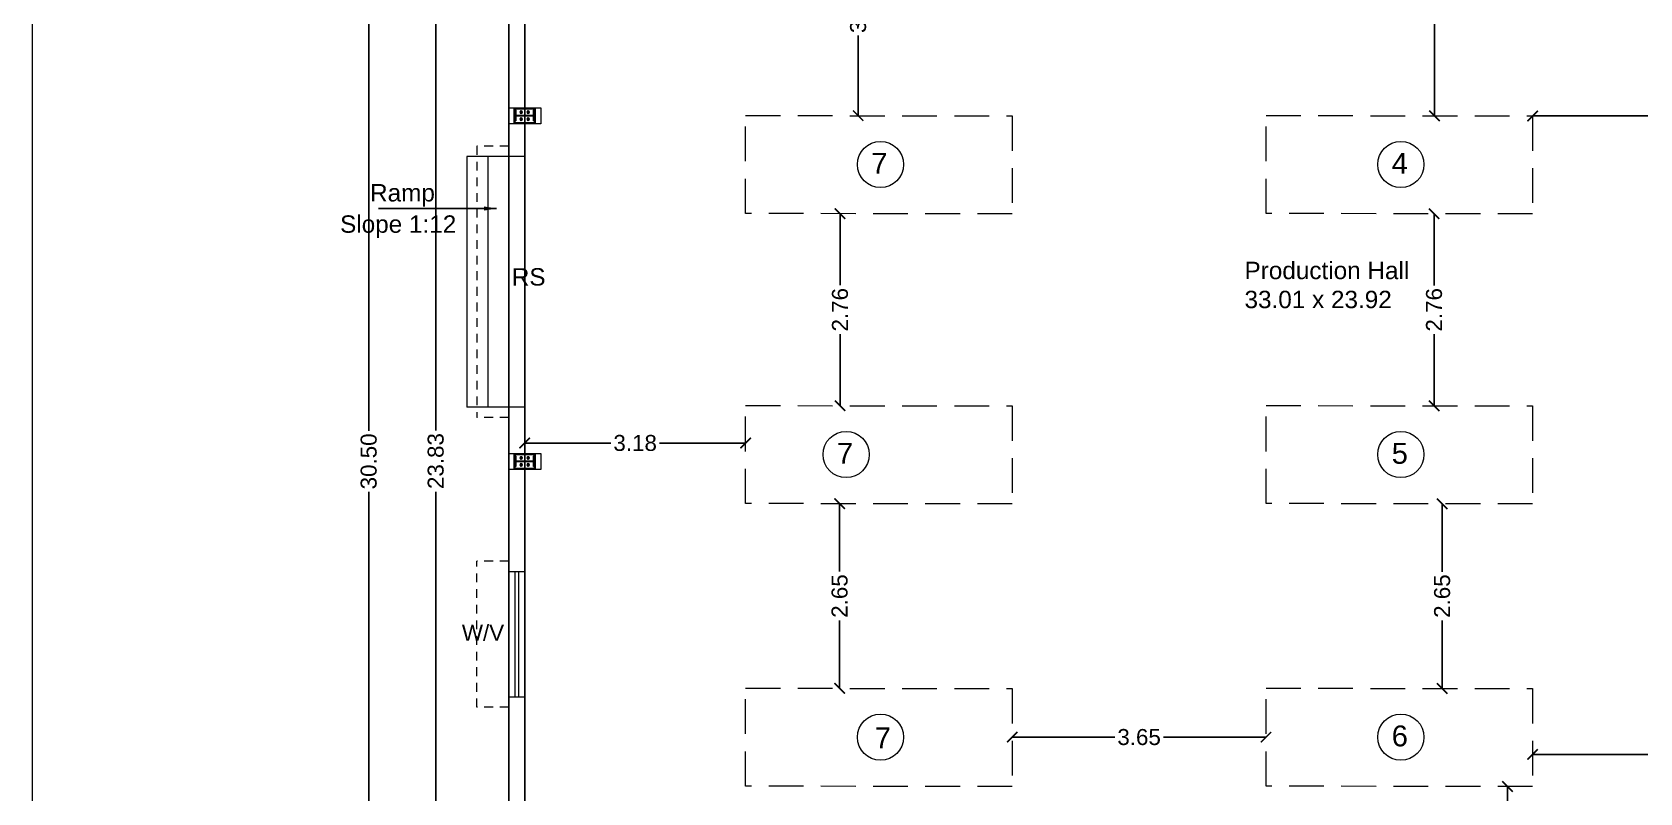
# Model space of a CAD drawing. Header units: metres. Extents: x 1521 to 1862, y -130 to 121.
# Drawn here: x 1520.51 to 1543.62, y -39.57 to -28.64 of the extents above; entities that cross this region are included whole.
import ezdxf

# ---------------------------------------------------------------- set-up
doc = ezdxf.new("R2010")
doc.units = ezdxf.units.M
doc.header["$MEASUREMENT"] = 0
doc.linetypes.add('CENTER2', pattern=[1.125, 0.75, -0.125, 0.125, -0.125])
doc.linetypes.add('DASHED2', pattern=[0.375, 0.25, -0.125])
doc.layers.get('DEFPOINTS').update_dxf_attribs({"lineweight": 9})
doc.layers.add('A-WALL', color=250, linetype='Continuous', lineweight=30)
doc.layers.add('BLK_1_FLR_0_BLT_UP_AREA', color=45, linetype='Continuous', plot=False)
for name, color, linetype in [('center', 252, 'CENTER2'), ('Steel', 1, 'Continuous'), ('WIN', 252, 'Continuous'), ('WORKSHOP_AREA', 4, 'Continuous')]:
    doc.layers.add(name, color=color, linetype=linetype)
doc.styles.add('1', font='arial.ttf', dxfattribs={"height": 0.5})
doc.styles.add('2', font='arial.ttf', dxfattribs={"height": 0.23})
doc.styles.get("Standard").update_dxf_attribs({"font": 'arial.ttf'})
doc.dimstyles.new('1', dxfattribs={"dimscale": 0, "dimtxt": 0.23, "dimasz": 0.18, "dimexe": 3, "dimexo": 0, "dimgap": 0.01, "dimtad": 1, "dimzin": 1, "dimdsep": 46, "dimtxsty": '1', "dimblk": 'ARCHTICK', "dimcen": 0.01, "dimse1": 1, "dimse2": 1, "dimclrd": 256, "dimclre": 256, "dimclrt": 256, "dimadec": 0, "dimazin": 0, "dimtfac": 1, "dimtmove": 2, "dimatfit": 3, "dimfxl": 0, "dimtolj": 1, "dimtzin": 0, "dimarcsym": 0})
doc.dimstyles.new('100', dxfattribs={"dimtxt": 0.23, "dimasz": 0.15, "dimexe": 3, "dimexo": 0, "dimgap": 0.05, "dimtad": 0, "dimzin": 1, "dimdsep": 46, "dimtxsty": '2', "dimblk1": 'ARCHTICK', "dimblk2": 'ARCHTICK', "dimsah": 1, "dimcen": 0.1, "dimse1": 1, "dimse2": 1, "dimclrd": 251, "dimclre": 256, "dimclrt": 256, "dimadec": 0, "dimazin": 1, "dimtfac": 1, "dimtmove": 2, "dimatfit": 0, "dimfxl": 0, "dimtolj": 2, "dimtzin": 0, "dimarcsym": 0})

# ---------------------------------------------------------------- blocks, each defined once
blk = doc.blocks.new('wc')
at = {"ltscale": 0.2}
for p, q in [((66007, 38688), (66043, 38688)), ((66025, 38670), (66025, 38706)), ((66025, 38570), (66025, 38606)), ((66107, 38688), (66143, 38688)), ((66125, 38670), (66125, 38706)), ((66125, 38570), (66125, 38606)), ((66007, 38588), (66043, 38588)), ((66107, 38588), (66143, 38588))]:
    blk.add_line(p, q, dxfattribs=at)
blk.add_lwpolyline([(65925, 38738), (66225, 38738), (66225, 38538), (65925, 38538)], close=True, dxfattribs=at)
for centre in [(66025, 38688), (66025, 38588), (66125, 38688), (66125, 38588)]:
    blk.add_circle(centre, 13, dxfattribs=at)
at = {"layer": 'center'}
blk.add_line((66143, 38638), (66007, 38638), dxfattribs=at)
blk.add_line((66143, 38638), (66007, 38638), dxfattribs=at)
blk.add_line((66143, 38638), (66007, 38638), dxfattribs=at)
at = {"layer": 'Steel'}
for points in [[(65950, 38713), (65944, 38713), (65944, 38563), (65950, 38563), (65950, 38713)], [(65950, 38713), (65944, 38713), (65944, 38563), (65950, 38563), (65950, 38713)], [(65950, 38713), (65944, 38713), (65944, 38563), (65950, 38563), (65950, 38713)], [(66200, 38641), (66200, 38636), (65950, 38636), (65950, 38641), (66200, 38641)], [(66200, 38641), (66200, 38636), (65950, 38636), (65950, 38641), (66200, 38641)], [(66200, 38641), (66200, 38636), (65950, 38636), (65950, 38641), (66200, 38641)], [(66200, 38713), (66206, 38713), (66206, 38563), (66200, 38563), (66200, 38713)], [(66200, 38713), (66206, 38713), (66206, 38563), (66200, 38563), (66200, 38713)], [(66200, 38713), (66206, 38713), (66206, 38563), (66200, 38563), (66200, 38713)]]:
    blk.add_lwpolyline(points, dxfattribs=at)
blk = doc.blocks.new('_ARCHTICK')
at = {"color": 0, "linetype": 'ByBlock', "const_width": 0.15}
blk.add_lwpolyline([(-0.5, -0.5), (0.5, 0.5)], dxfattribs=at)
blk = doc.blocks.new('*D362')
at = {"color": 251, "lineweight": -2}
for p, q in [((1526.314, -22.891), (1526.314, -34.366)), ((1526.314, -46.721), (1526.314, -35.246))]:
    blk.add_line(p, q, dxfattribs=at)
at = {"layer": 'DEFPOINTS', "color": 0}
for p in [(1526.314, -22.891), (1528.502, -22.891), (1530.702, -46.721)]:
    blk.add_point(p, dxfattribs=at)
at = {"color": 251, "lineweight": -2, "xscale": 0.15, "yscale": 0.15, "zscale": 0.15}
for p, rotation in [((1526.314, -22.891), 90), ((1526.314, -46.721), 270)]:
    blk.add_blockref('_ARCHTICK', p, dxfattribs=dict(at, rotation=rotation))
at = {"insert": (1526.314, -34.806), "char_height": 0.23, "attachment_point": 5, "rotation": 90, "style": '2'}
blk.add_mtext('\\A2;23.83', dxfattribs=at)
blk = doc.blocks.new('*D368')
at = {"color": 251, "lineweight": -2}
for p, q in [((1525.351, -19.561), (1525.351, -34.374)), ((1525.351, -50.061), (1525.351, -35.249))]:
    blk.add_line(p, q, dxfattribs=at)
at = {"layer": 'DEFPOINTS', "color": 0}
for p in [(1525.351, -19.561), (1527.362, -19.561), (1527.362, -50.061)]:
    blk.add_point(p, dxfattribs=at)
at = {"color": 251, "lineweight": -2, "xscale": 0.15, "yscale": 0.15, "zscale": 0.15}
for p, rotation in [((1525.351, -19.561), 90), ((1525.351, -50.061), 270)]:
    blk.add_blockref('_ARCHTICK', p, dxfattribs=dict(at, rotation=rotation))
at = {"insert": (1525.351, -34.811), "char_height": 0.23, "attachment_point": 5, "rotation": 90, "style": '2'}
blk.add_mtext('\\A2;30.50', dxfattribs=at)
blk = doc.blocks.new('*D375')
at = {"layer": 'DEFPOINTS', "color": 0}
for p in [(1532.385, -26.841), (1532.381, -29.842), (1532.385, -29.842)]:
    blk.add_point(p, dxfattribs=at)
at = {"layer": 'WIN', "color": 251, "lineweight": -2}
for p, q in [((1532.385, -26.841), (1532.385, -27.993)), ((1532.385, -29.842), (1532.385, -28.69))]:
    blk.add_line(p, q, dxfattribs=at)
at = {"layer": 'WIN', "color": 251, "lineweight": -2, "xscale": 0.15, "yscale": 0.15, "zscale": 0.15}
for p, rotation in [((1532.385, -26.841), 90), ((1532.385, -29.842), 270)]:
    blk.add_blockref('_ARCHTICK', p, dxfattribs=dict(at, rotation=rotation))
at = {"layer": 'WIN', "insert": (1532.385, -28.342), "char_height": 0.23, "attachment_point": 5, "rotation": 90, "style": '2'}
blk.add_mtext('\\A2;3.00', dxfattribs=at)
blk = doc.blocks.new('*D376')
at = {"layer": 'DEFPOINTS', "color": 0}
for p in [(1532.125, -31.25), (1532.121, -34.011), (1532.125, -34.011)]:
    blk.add_point(p, dxfattribs=at)
at = {"layer": 'WIN', "color": 251, "lineweight": -2}
for p, q in [((1532.125, -31.25), (1532.125, -32.28)), ((1532.125, -34.011), (1532.125, -32.981))]:
    blk.add_line(p, q, dxfattribs=at)
at = {"layer": 'WIN', "color": 251, "lineweight": -2, "xscale": 0.15, "yscale": 0.15, "zscale": 0.15}
for p, rotation in [((1532.125, -31.25), 90), ((1532.125, -34.011), 270)]:
    blk.add_blockref('_ARCHTICK', p, dxfattribs=dict(at, rotation=rotation))
at = {"layer": 'WIN', "insert": (1532.125, -32.631), "char_height": 0.23, "attachment_point": 5, "rotation": 90, "style": '2'}
blk.add_mtext('\\A2;2.76', dxfattribs=at)
blk = doc.blocks.new('*D377')
at = {"layer": 'DEFPOINTS', "color": 0}
for p in [(1532.119, -35.419), (1532.115, -38.072), (1532.119, -38.072)]:
    blk.add_point(p, dxfattribs=at)
at = {"layer": 'WIN', "color": 251, "lineweight": -2}
for p, q in [((1532.119, -35.419), (1532.119, -36.394)), ((1532.119, -38.072), (1532.119, -37.097))]:
    blk.add_line(p, q, dxfattribs=at)
at = {"layer": 'WIN', "color": 251, "lineweight": -2, "xscale": 0.15, "yscale": 0.15, "zscale": 0.15}
for p, rotation in [((1532.119, -35.419), 90), ((1532.119, -38.072), 270)]:
    blk.add_blockref('_ARCHTICK', p, dxfattribs=dict(at, rotation=rotation))
at = {"layer": 'WIN', "insert": (1532.119, -36.746), "char_height": 0.23, "attachment_point": 5, "rotation": 90, "style": '2'}
blk.add_mtext('\\A2;2.65', dxfattribs=at)
blk = doc.blocks.new('*D378')
at = {"layer": 'DEFPOINTS', "color": 0}
for p in [(1534.6, -38.78), (1538.247, -38.774), (1538.247, -38.774)]:
    blk.add_point(p, dxfattribs=at)
at = {"layer": 'WIN', "color": 251, "lineweight": -2}
for p, q in [((1534.6, -38.774), (1536.074, -38.774)), ((1538.247, -38.774), (1536.773, -38.774))]:
    blk.add_line(p, q, dxfattribs=at)
at = {"layer": 'WIN', "color": 251, "lineweight": -2, "xscale": 0.15, "yscale": 0.15, "zscale": 0.15, "rotation": 180}
blk.add_blockref('_ARCHTICK', (1534.6, -38.774), dxfattribs=at)
at = {"layer": 'WIN', "color": 251, "lineweight": -2, "xscale": 0.15, "yscale": 0.15, "zscale": 0.15}
blk.add_blockref('_ARCHTICK', (1538.247, -38.774), dxfattribs=at)
at = {"layer": 'WIN', "insert": (1536.423, -38.774), "char_height": 0.23, "attachment_point": 5, "style": '2'}
blk.add_mtext('\\A2;3.65', dxfattribs=at)
blk = doc.blocks.new('*D379')
at = {"layer": 'DEFPOINTS', "color": 0}
for p in [(1541.711, -39.484), (1534.904, -49.831), (1541.718, -49.831)]:
    blk.add_point(p, dxfattribs=at)
at = {"layer": 'WIN', "color": 251, "lineweight": -2}
for p, q in [((1541.718, -39.484), (1541.718, -44.23)), ((1541.718, -49.831), (1541.718, -45.086))]:
    blk.add_line(p, q, dxfattribs=at)
at = {"layer": 'WIN', "color": 251, "lineweight": -2, "xscale": 0.15, "yscale": 0.15, "zscale": 0.15}
for p, rotation in [((1541.718, -39.484), 90), ((1541.718, -49.831), 270)]:
    blk.add_blockref('_ARCHTICK', p, dxfattribs=dict(at, rotation=rotation))
at = {"layer": 'WIN', "insert": (1541.718, -44.658), "char_height": 0.23, "attachment_point": 5, "rotation": 90, "style": '2'}
blk.add_mtext('\\A2;10.35', dxfattribs=at)
blk = doc.blocks.new('*D380')
at = {"layer": 'DEFPOINTS', "color": 0}
for p in [(1540.779, -35.421), (1540.783, -35.421), (1540.779, -38.074)]:
    blk.add_point(p, dxfattribs=at)
at = {"layer": 'WIN', "color": 251, "lineweight": -2}
for p, q in [((1540.779, -35.421), (1540.779, -36.396)), ((1540.779, -38.074), (1540.779, -37.099))]:
    blk.add_line(p, q, dxfattribs=at)
at = {"layer": 'WIN', "color": 251, "lineweight": -2, "xscale": 0.15, "yscale": 0.15, "zscale": 0.15}
for p, rotation in [((1540.779, -35.421), 90), ((1540.779, -38.074), 270)]:
    blk.add_blockref('_ARCHTICK', p, dxfattribs=dict(at, rotation=rotation))
at = {"layer": 'WIN', "insert": (1540.779, -36.747), "char_height": 0.23, "attachment_point": 5, "rotation": 90, "style": '2'}
blk.add_mtext('\\A2;2.65', dxfattribs=at)
blk = doc.blocks.new('*D381')
at = {"layer": 'DEFPOINTS', "color": 0}
for p in [(1540.663, -31.252), (1540.789, -31.252), (1540.785, -34.012)]:
    blk.add_point(p, dxfattribs=at)
at = {"layer": 'WIN', "color": 251, "lineweight": -2}
for p, q in [((1540.663, -31.252), (1540.663, -32.282)), ((1540.663, -34.012), (1540.663, -32.983))]:
    blk.add_line(p, q, dxfattribs=at)
at = {"layer": 'WIN', "color": 251, "lineweight": -2, "xscale": 0.15, "yscale": 0.15, "zscale": 0.15}
for p, rotation in [((1540.663, -31.252), 90), ((1540.663, -34.012), 270)]:
    blk.add_blockref('_ARCHTICK', p, dxfattribs=dict(at, rotation=rotation))
at = {"layer": 'WIN', "insert": (1540.663, -32.632), "char_height": 0.23, "attachment_point": 5, "rotation": 90, "style": '2'}
blk.add_mtext('\\A2;2.76', dxfattribs=at)
blk = doc.blocks.new('*D348')
at = {"layer": 'DEFPOINTS', "color": 0}
for p in [(1540.669, -23.976), (1540.678, -23.976), (1540.669, -29.844)]:
    blk.add_point(p, dxfattribs=at)
at = {"layer": 'WIN', "color": 251, "lineweight": -2}
for p, q in [((1540.669, -23.976), (1540.669, -26.561)), ((1540.669, -29.844), (1540.669, -27.258))]:
    blk.add_line(p, q, dxfattribs=at)
at = {"layer": 'WIN', "color": 251, "lineweight": -2, "xscale": 0.15, "yscale": 0.15, "zscale": 0.15}
for p, rotation in [((1540.669, -23.976), 90), ((1540.669, -29.844), 270)]:
    blk.add_blockref('_ARCHTICK', p, dxfattribs=dict(at, rotation=rotation))
at = {"layer": 'WIN', "insert": (1540.669, -26.91), "char_height": 0.23, "attachment_point": 5, "rotation": 90, "style": '2'}
blk.add_mtext('\\A2;5.87', dxfattribs=at)
blk = doc.blocks.new('*D349')
at = {"layer": 'DEFPOINTS', "color": 0}
for p in [(1542.079, -29.846), (1542.079, -29.846), (1546.442, -29.844)]:
    blk.add_point(p, dxfattribs=at)
at = {"layer": 'WIN', "color": 251, "lineweight": -2}
for p, q in [((1542.079, -29.846), (1543.907, -29.846)), ((1546.442, -29.846), (1544.614, -29.846))]:
    blk.add_line(p, q, dxfattribs=at)
at = {"layer": 'WIN', "color": 251, "lineweight": -2, "xscale": 0.15, "yscale": 0.15, "zscale": 0.15, "rotation": 180}
blk.add_blockref('_ARCHTICK', (1542.079, -29.846), dxfattribs=at)
at = {"layer": 'WIN', "color": 251, "lineweight": -2, "xscale": 0.15, "yscale": 0.15, "zscale": 0.15}
blk.add_blockref('_ARCHTICK', (1546.442, -29.846), dxfattribs=at)
at = {"layer": 'WIN', "insert": (1544.26, -29.846), "char_height": 0.23, "attachment_point": 5, "style": '2'}
blk.add_mtext('\\A2;4.36', dxfattribs=at)
blk = doc.blocks.new('*D350')
at = {"layer": 'DEFPOINTS', "color": 0}
for p in [(1542.079, -39.023), (1542.079, -39.023), (1546.442, -39.023)]:
    blk.add_point(p, dxfattribs=at)
at = {"layer": 'WIN', "color": 251, "lineweight": -2}
for p, q in [((1542.079, -39.023), (1543.907, -39.023)), ((1546.442, -39.023), (1544.614, -39.023))]:
    blk.add_line(p, q, dxfattribs=at)
at = {"layer": 'WIN', "color": 251, "lineweight": -2, "xscale": 0.15, "yscale": 0.15, "zscale": 0.15, "rotation": 180}
blk.add_blockref('_ARCHTICK', (1542.079, -39.023), dxfattribs=at)
at = {"layer": 'WIN', "color": 251, "lineweight": -2, "xscale": 0.15, "yscale": 0.15, "zscale": 0.15}
blk.add_blockref('_ARCHTICK', (1546.442, -39.023), dxfattribs=at)
at = {"layer": 'WIN', "insert": (1544.26, -39.023), "char_height": 0.23, "attachment_point": 5, "style": '2'}
blk.add_mtext('\\A2;4.36', dxfattribs=at)
blk = doc.blocks.new('*D357')
at = {"layer": 'DEFPOINTS', "color": 0}
for p in [(1527.592, -34.479), (1527.592, -34.547), (1530.768, -34.479)]:
    blk.add_point(p, dxfattribs=at)
at = {"layer": 'WIN', "color": 251, "lineweight": -2}
for p, q in [((1527.592, -34.547), (1528.831, -34.547)), ((1530.768, -34.547), (1529.529, -34.547))]:
    blk.add_line(p, q, dxfattribs=at)
at = {"layer": 'WIN', "color": 251, "lineweight": -2, "xscale": 0.15, "yscale": 0.15, "zscale": 0.15, "rotation": 180}
blk.add_blockref('_ARCHTICK', (1527.592, -34.547), dxfattribs=at)
at = {"layer": 'WIN', "color": 251, "lineweight": -2, "xscale": 0.15, "yscale": 0.15, "zscale": 0.15}
blk.add_blockref('_ARCHTICK', (1530.768, -34.547), dxfattribs=at)
at = {"layer": 'WIN', "insert": (1529.18, -34.547), "char_height": 0.23, "attachment_point": 5, "style": '2'}
blk.add_mtext('\\A2;3.18', dxfattribs=at)

msp = doc.modelspace()

# ---------------------------------------------------------------- linework, layer by layer
at = {"layer": 'A-WALL', "lineweight": 5, "ltscale": 5}
for p, q in [((1527.3623, -50.06137), (1527.3623, -19.56137)), ((1527.5923, -30.42925), (1527.5923, -19.79137)), ((1527.5923, -30.42925), (1526.7623, -30.42925)), ((1526.7623, -30.42925), (1526.7623, -34.02925)), ((1527.0623, -30.42925), (1527.0623, -34.02925)), ((1527.5923, -34.02925), (1526.7623, -34.02925)), ((1527.5923, -49.83137), (1527.5923, -34.02925)), ((1527.3623, -36.39553), (1527.5923, -36.39553)), ((1527.45305, -36.39553), (1527.45305, -38.19553)), ((1527.50305, -36.39553), (1527.50305, -38.19553)), ((1527.3623, -38.19553), (1527.5923, -38.19553))]:
    msp.add_line(p, q, dxfattribs=at)
at = {"layer": 'A-WALL', "linetype": 'DASHED2', "lineweight": 5, "ltscale": 0.5}
for p, q in [((1527.3623, -30.27925), (1526.9023, -30.27925)), ((1526.9023, -30.27925), (1526.9023, -34.17925)), ((1527.3623, -34.17925), (1526.9023, -34.17925)), ((1526.9023, -38.34553), (1526.9023, -36.24553)), ((1527.3623, -36.24553), (1526.9023, -36.24553)), ((1527.3623, -38.34553), (1526.9023, -38.34553))]:
    msp.add_line(p, q, dxfattribs=at)
at = {"layer": 'A-WALL', "lineweight": 5, "ltscale": 5}
msp.add_lwpolyline([(1638.18075, 11.4595), (1520.51329, 11.4595), (1520.51329, -71.32477), (1638.18075, -71.32477)], close=True, dxfattribs=at)
for points in [[(1527.8223, -29.72803), (1527.8223, -29.95803), (1527.3623, -29.95803), (1527.3623, -29.72803), (1527.8223, -29.72803)], [(1527.8223, -34.69637), (1527.8223, -34.92637), (1527.3623, -34.92637), (1527.3623, -34.69637), (1527.8223, -34.69637)]]:
    msp.add_lwpolyline(points, dxfattribs=at)
at = {"layer": 'A-WALL', "linetype": 'DASHED2', "lineweight": 5, "ltscale": 2}
for points in [[(1534.59982, -29.84588), (1534.59982, -31.25423), (1530.76765, -31.24833), (1530.76765, -29.83998)], [(1542.07914, -29.84588), (1542.07914, -31.25423), (1538.24697, -31.24833), (1538.24697, -29.83998)], [(1534.59982, -34.01444), (1534.59982, -35.42279), (1530.76765, -35.41689), (1530.76765, -34.00854)], [(1542.07914, -34.01444), (1542.07914, -35.42279), (1538.24697, -35.41689), (1538.24697, -34.00854)], [(1534.59982, -38.0761), (1534.59982, -39.48445), (1530.76765, -39.47856), (1530.76765, -38.07021)], [(1542.07914, -38.0761), (1542.07914, -39.48445), (1538.24697, -39.47856), (1538.24697, -38.07021)]]:
    msp.add_lwpolyline(points, close=True, dxfattribs=at)
at = {"layer": 'A-WALL', "lineweight": 5, "ltscale": 5}
for centre in [(1532.70608, -30.54416), (1540.18539, -30.54416), (1532.21224, -34.71272), (1540.18539, -34.71272), (1532.70608, -38.77439), (1540.18539, -38.77439)]:
    msp.add_circle(centre, 0.33159, dxfattribs=at)
at = {"layer": 'BLK_1_FLR_0_BLT_UP_AREA', "color": 45}
msp.add_lwpolyline([(1527.3623, -50.06137), (1527.3623, -19.56137), (1557.8623, -19.56137), (1557.8623, -50.06137)], close=True, dxfattribs=at)
at = {"layer": 'WORKSHOP_AREA', "color": 4}
msp.add_lwpolyline([(1535.6423, -19.79137), (1535.6423, -22.89137), (1527.5923, -22.89137), (1527.5923, -46.72137), (1530.7023, -46.72137), (1530.7023, -49.83137), (1557.6323, -49.83137), (1557.6323, -19.79137)], close=True, dxfattribs=at)

# ---------------------------------------------------------------- block references
at = {"layer": 'A-WALL', "lineweight": 5, "ltscale": 5, "xscale": -0.001, "yscale": 0.001, "zscale": 0.001, "rotation": 180}
for p in [(1461.51689, 8.79528), (1461.51689, 3.82694)]:
    msp.add_blockref('wc', p, dxfattribs=at)

# ---------------------------------------------------------------- texts
at = {"layer": 'A-WALL', "lineweight": 5, "ltscale": 5, "style": '2'}
msp.add_text('RS', height=0.25, dxfattribs=at).set_placement((1527.40714, -32.28385))
at = {"layer": 'A-WALL', "lineweight": 5, "ltscale": 5, "char_height": 0.3, "attachment_point": 1}
for s, insert in [('7', (1532.57418, -30.37641)), ('4', (1540.05349, -30.37641)), ('7', (1532.08033, -34.54497)), ('5', (1540.05349, -34.54497)), ('7', (1532.62352, -38.63482)), ('6', (1540.05349, -38.60664))]:
    msp.add_mtext_dynamic_manual_height_columns(s, width=0.4682632, gutter_width=2, heights=[0], dxfattribs=dict(at, insert=insert))
at = {"layer": 'A-WALL', "lineweight": 5, "ltscale": 5, "attachment_point": 7, "style": '2'}
for s, insert, char_height in [('Ramp', (1525.37034, -31.15064), 0.25), ('Slope 1:12', (1524.9391, -31.60051), 0.25), ('Production Hall\\P33.01 x 23.92', (1537.93811, -32.61203), 0.25), ('W/V', (1526.68979, -37.39198), 0.23)]:
    msp.add_mtext(s, dxfattribs=dict(at, insert=insert, char_height=char_height))

# ---------------------------------------------------------------- dimensions: what is measured, and where the dimension line sits
dim = msp.add_aligned_dim(p1=(1527.3623, -50.06137), p2=(1527.3623, -19.56137), distance=2.01138, dimstyle='100')
dim.commit()
dim.dimension.update_dxf_attribs({"geometry": '*D368', "text_midpoint": (1525.35092, -34.81137)})
dim = msp.add_linear_dim(base=(1526.31361, -22.89137), p1=(1530.7023, -46.72137), p2=(1528.5023, -22.89137), angle=270, dimstyle='100')
dim.commit()
dim.dimension.update_dxf_attribs({"geometry": '*D362', "text_midpoint": (1526.31361, -34.80637)})
at = {"layer": 'WIN', "color": 254}
for base, p1, p2, angle, picture, middle in [((1540.66862, -23.97565), (1540.66862, -29.84371), (1540.67765, -23.97565), 90, '*D348', (1540.66862, -26.90968)), ((1532.38537, -29.84246), (1532.38537, -26.84071), (1532.38075, -29.84246), 90, '*D375', (1532.38537, -28.34159)), ((1542.07914, -29.84588), (1546.44161, -29.84371), (1542.07914, -29.84588), 180, '*D349', (1544.26038, -29.84588)), ((1532.12517, -34.01062), (1532.12517, -31.25042), (1532.12092, -34.01062), 90, '*D376', (1532.12517, -32.63052)), ((1540.6629, -31.25224), (1540.78519, -34.01245), (1540.78944, -31.25224), 90, '*D381', (1540.6629, -32.63235)), ((1532.11876, -38.07228), (1532.11876, -35.41897), (1532.11468, -38.07228), 90, '*D377', (1532.11876, -36.74563)), ((1540.77895, -35.42079), (1540.77895, -38.0741), (1540.78303, -35.42079), 90, '*D380', (1540.77895, -36.74745)), ((1538.24697, -38.77439), (1534.59982, -38.78028), (1538.24697, -38.77439), 180, '*D378', (1536.4234, -38.77439)), ((1542.07914, -39.02272), (1546.44161, -39.02272), (1542.07914, -39.02272), 180, '*D350', (1544.26038, -39.02272)), ((1541.71789, -49.83137), (1541.71139, -39.48389), (1534.90401, -49.83137), 90, '*D379', (1541.71789, -44.65763))]:
    dim = msp.add_linear_dim(base=base, p1=p1, p2=p2, angle=angle, dimstyle='100', dxfattribs=at)
    dim.commit()
    dim.dimension.update_dxf_attribs({"geometry": picture, "text_midpoint": middle})
dim = msp.add_aligned_dim(p1=(1530.76765, -34.47876), p2=(1527.5923, -34.47876), distance=0.06829, dimstyle='100', dxfattribs=at)
dim.commit()
dim.dimension.update_dxf_attribs({"geometry": '*D357', "text_midpoint": (1529.17998, -34.54705)})

# ---------------------------------------------------------------- leaders
at = {"layer": 'A-WALL', "lineweight": 5, "ltscale": 5}
msp.add_leader([(1527.18906, -31.17628), (1525.49074, -31.17628)], dimstyle='1', override={"dimscale": 1, "dimtad": 0, "dimarcsym": 1}, dxfattribs=at)

doc.saveas('drawing.dxf')
